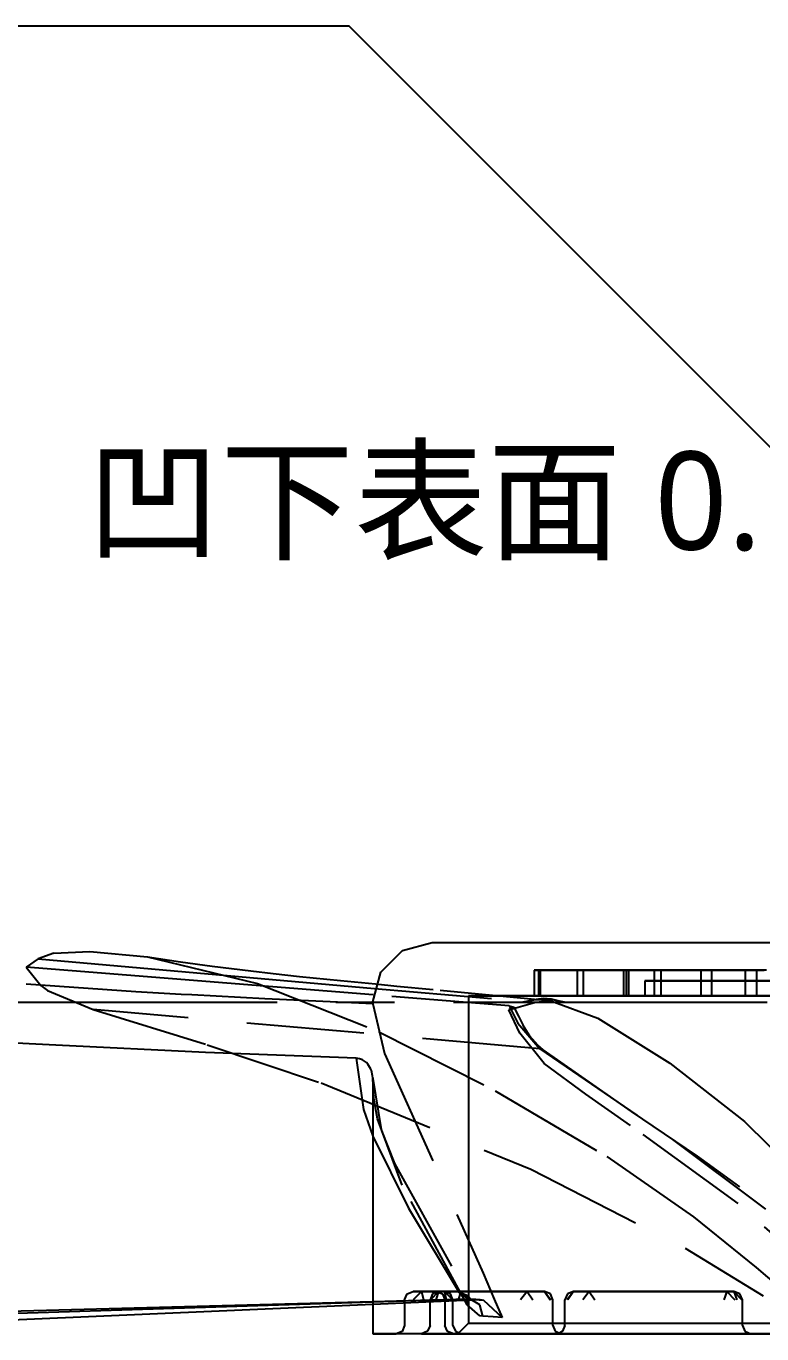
# Model space of a CAD drawing. Header units: metres. Extents: x -6 to 410, y 10 to 287.
# Drawn here: x 115.1 to 133.87, y 110 to 143.35 of the extents above; entities that cross this region are included whole.
import ezdxf

# ---------------------------------------------------------------- set-up
doc = ezdxf.new("R2010")
doc.units = ezdxf.units.M
doc.linetypes.add('CENTER2', pattern=[12.5, 8, -1.5, 1.5, -1.5])
doc.linetypes.add('DASHED', pattern=[4.5, 3, -1.5])
for name, color, linetype in [('DIM', 2, 'Continuous'), ('HIDDEN', 9, 'DASHED'), ('VISIBLE', 3, 'Continuous')]:
    doc.layers.add(name, color=color, linetype=linetype)
doc.styles.add('CHINESE', font='msjh.ttc')

msp = doc.modelspace()

# ---------------------------------------------------------------- linework, layer by layer
at = {"layer": 'CENTER2', "color": 3, "linetype": 'CENTER2'}
msp.add_line((113.501, 118.459), (182.965, 118.459), dxfattribs=at)
at = {"layer": 'DIM', "color": 2}
for p, q in [((123.341, 143.35), (103.341, 143.35)), ((147.159, 119.532), (123.341, 143.35))]:
    msp.add_line(p, q, dxfattribs=at)
at = {"layer": 'HIDDEN'}
for p, q in [((125.459, 119.977), (125.531, 119.977)), ((125.531, 119.977), (125.745, 119.977)), ((125.745, 119.977), (126.098, 119.977)), ((126.098, 119.977), (126.587, 119.977)), ((126.587, 119.977), (127.205, 119.977)), ((127.205, 119.977), (127.943, 119.977)), ((127.943, 119.977), (128.794, 119.977)), ((128.794, 119.977), (129.746, 119.977)), ((129.746, 119.977), (130.788, 119.977)), ((130.788, 119.977), (131.905, 119.977)), ((131.905, 119.977), (133.085, 119.977)), ((133.085, 119.977), (134.312, 119.977)), ((118.196, 119.618), (121.002, 118.934)), ((128.063, 119.272), (128.062, 119.272)), ((128.064, 119.272), (128.063, 119.272)), ((128.067, 119.272), (128.064, 119.272)), ((128.071, 119.272), (128.067, 119.272)), ((128.076, 119.272), (128.071, 119.272)), ((128.082, 119.272), (128.076, 119.272)), ((128.089, 119.272), (128.082, 119.272)), ((128.097, 119.272), (128.089, 119.272)), ((128.106, 119.272), (128.097, 119.272)), ((128.116, 119.272), (128.106, 119.272)), ((128.128, 119.272), (128.116, 119.272)), ((128.14, 119.272), (128.128, 119.272)), ((128.154, 119.272), (128.14, 119.272)), ((128.169, 119.272), (128.154, 119.272)), ((128.225, 118.621), (128.225, 119.272)), ((128.225, 119.272), (130.468, 119.272)), ((128.265, 119.272), (128.225, 119.272)), ((128.309, 119.272), (128.265, 119.272)), ((128.357, 119.272), (128.309, 119.272)), ((128.409, 119.272), (128.357, 119.272)), ((128.466, 119.272), (128.409, 119.272)), ((128.527, 119.272), (128.466, 119.272)), ((128.592, 119.272), (128.527, 119.272)), ((128.661, 119.272), (128.592, 119.272)), ((128.734, 119.272), (128.661, 119.272)), ((128.811, 119.272), (128.734, 119.272)), ((128.892, 119.272), (128.811, 119.272)), ((128.977, 119.272), (128.892, 119.272)), ((129.066, 119.272), (128.977, 119.272)), ((129.159, 119.272), (129.066, 119.272)), ((129.159, 119.272), (129.159, 118.621)), ((131.131, 119.272), (129.159, 119.272)), ((129.321, 118.621), (129.321, 119.272)), ((129.321, 119.272), (131.294, 119.272)), ((129.483, 119.272), (129.321, 119.272)), ((129.654, 119.272), (129.483, 119.272)), ((129.834, 119.272), (129.654, 119.272)), ((130.022, 119.272), (129.834, 119.272)), ((130.218, 119.272), (130.022, 119.272)), ((130.423, 119.272), (130.218, 119.272)), ((130.412, 119.272), (130.339, 119.272)), ((130.339, 119.272), (130.34, 119.272)), ((130.34, 119.272), (130.341, 119.272)), ((130.341, 119.272), (130.343, 119.272)), ((130.343, 119.272), (130.345, 119.272)), ((130.345, 119.272), (130.349, 119.272)), ((130.349, 119.272), (130.353, 119.272)), ((130.353, 119.272), (130.358, 119.272)), ((130.358, 119.272), (130.363, 119.272)), ((130.363, 119.272), (130.369, 119.272)), ((130.369, 119.272), (130.376, 119.272)), ((130.376, 119.272), (130.384, 119.272)), ((130.384, 119.272), (130.393, 119.272)), ((130.393, 119.272), (130.402, 119.272)), ((130.402, 119.272), (130.412, 119.272)), ((130.412, 118.621), (130.412, 119.272)), ((130.635, 119.272), (130.423, 119.272)), ((130.468, 119.272), (130.468, 118.621)), ((130.468, 119.272), (130.497, 119.272)), ((130.497, 119.272), (130.529, 119.272)), ((130.529, 119.272), (130.564, 119.272)), ((130.564, 119.272), (130.602, 119.272)), ((130.602, 119.272), (130.642, 119.272)), ((130.854, 119.272), (130.635, 119.272)), ((130.642, 119.272), (130.686, 119.272)), ((130.686, 119.272), (130.732, 119.272)), ((130.732, 119.272), (130.781, 119.272)), ((130.781, 119.272), (130.832, 119.272)), ((130.832, 119.272), (130.887, 119.272)), ((131.081, 119.272), (130.854, 119.272)), ((130.887, 119.272), (130.944, 119.272)), ((130.944, 119.272), (131.004, 119.272)), ((131.004, 119.272), (131.066, 119.272)), ((131.066, 119.272), (131.131, 119.272)), ((131.315, 119.272), (131.081, 119.272)), ((131.131, 118.621), (131.131, 119.272)), ((131.294, 119.272), (131.294, 118.621)), ((131.294, 119.272), (131.412, 119.272)), ((131.555, 119.272), (131.315, 119.272)), ((131.412, 119.272), (131.536, 119.272)), ((131.536, 119.272), (131.666, 119.272)), ((131.802, 119.272), (131.555, 119.272)), ((131.666, 119.272), (131.803, 119.272)), ((132.055, 119.272), (131.802, 119.272)), ((131.803, 119.272), (131.945, 119.272)), ((131.945, 119.272), (132.092, 119.272)), ((132.314, 119.272), (132.055, 119.272)), ((132.092, 119.272), (132.245, 119.272)), ((132.245, 119.272), (132.403, 119.272)), ((132.314, 119.272), (132.314, 118.621)), ((133.453, 119.272), (132.314, 119.272)), ((132.403, 119.272), (132.567, 119.272)), ((132.567, 119.272), (132.735, 119.272)), ((132.596, 118.621), (132.596, 119.272)), ((132.865, 119.272), (132.596, 119.272)), ((132.596, 119.272), (133.735, 119.272)), ((132.735, 119.272), (132.908, 119.272)), ((133.14, 119.272), (132.865, 119.272)), ((132.908, 119.272), (133.085, 119.272)), ((133.085, 119.272), (133.267, 119.272)), ((133.419, 119.272), (133.14, 119.272)), ((133.267, 119.272), (133.453, 119.272)), ((133.702, 119.272), (133.419, 119.272)), ((133.453, 118.621), (133.453, 119.272)), ((133.989, 119.272), (133.702, 119.272)), ((133.735, 119.272), (133.735, 118.621)), ((133.735, 119.272), (133.93, 119.272)), ((115.477, 118.887), (115.645, 118.753)), ((115.645, 118.753), (116.808, 118.269)), ((121.002, 118.934), (124.102, 117.703)), ((123.983, 118.811), (128.07, 118.453)), ((124.014, 118.923), (124.56, 118.87)), ((124.56, 118.87), (125.481, 118.781)), ((125.665, 118.763), (128.428, 118.501)), ((123.941, 118.467), (123.941, 118.459)), ((123.941, 118.459), (123.941, 118.465)), ((123.941, 118.42), (124.245, 117.147)), ((127.419, 118.367), (123.952, 118.644)), ((126.447, 118.621), (126.381, 118.621)), ((126.643, 118.621), (126.447, 118.621)), ((126.968, 118.621), (126.643, 118.621)), ((127.417, 118.621), (126.968, 118.621)), ((127.413, 118.261), (128.07, 118.453)), ((127.985, 118.621), (127.417, 118.621)), ((127.768, 118.459), (128.042, 118.525)), ((128.044, 118.509), (127.768, 118.459)), ((128.664, 118.621), (127.985, 118.621)), ((128.042, 118.525), (128.302, 118.561)), ((128.042, 118.525), (128.044, 118.509)), ((128.486, 118.523), (128.044, 118.509)), ((128.07, 118.453), (128.428, 118.501)), ((130.468, 118.621), (128.225, 118.621)), ((128.225, 118.621), (128.265, 118.621)), ((128.265, 118.621), (128.309, 118.621)), ((128.302, 118.561), (128.49, 118.542)), ((128.309, 118.621), (128.357, 118.621)), ((128.357, 118.621), (128.409, 118.621)), ((128.409, 118.621), (128.466, 118.621)), ((128.428, 118.501), (128.489, 118.493)), ((128.466, 118.621), (128.527, 118.621)), ((128.831, 118.459), (128.486, 118.523)), ((128.489, 118.493), (129.682, 118.049)), ((128.49, 118.542), (128.831, 118.459)), ((128.527, 118.621), (128.592, 118.621)), ((128.592, 118.621), (128.661, 118.621)), ((128.661, 118.621), (128.734, 118.621)), ((129.446, 118.621), (128.664, 118.621)), ((128.734, 118.621), (128.811, 118.621)), ((128.811, 118.621), (128.892, 118.621)), ((128.892, 118.621), (128.977, 118.621)), ((128.977, 118.621), (129.066, 118.621)), ((129.066, 118.621), (129.159, 118.621)), ((129.159, 118.621), (131.131, 118.621)), ((131.294, 118.621), (129.321, 118.621)), ((129.321, 118.621), (129.483, 118.621)), ((130.321, 118.621), (129.446, 118.621)), ((129.483, 118.621), (129.654, 118.621)), ((129.654, 118.621), (129.834, 118.621)), ((129.834, 118.621), (130.022, 118.621)), ((130.022, 118.621), (130.218, 118.621)), ((130.218, 118.621), (130.423, 118.621)), ((131.278, 118.621), (130.321, 118.621)), ((130.339, 118.621), (130.412, 118.621)), ((130.34, 118.621), (130.339, 118.621)), ((130.341, 118.621), (130.34, 118.621)), ((130.343, 118.621), (130.341, 118.621)), ((130.345, 118.621), (130.343, 118.621)), ((130.349, 118.621), (130.345, 118.621)), ((130.353, 118.621), (130.349, 118.621)), ((130.358, 118.621), (130.353, 118.621)), ((130.363, 118.621), (130.358, 118.621)), ((130.369, 118.621), (130.363, 118.621)), ((130.376, 118.621), (130.369, 118.621)), ((130.384, 118.621), (130.376, 118.621)), ((130.393, 118.621), (130.384, 118.621)), ((130.402, 118.621), (130.393, 118.621)), ((130.412, 118.621), (130.402, 118.621)), ((130.423, 118.621), (130.635, 118.621)), ((130.497, 118.621), (130.468, 118.621)), ((130.529, 118.621), (130.497, 118.621)), ((130.564, 118.621), (130.529, 118.621)), ((130.602, 118.621), (130.564, 118.621)), ((130.642, 118.621), (130.602, 118.621)), ((130.635, 118.621), (130.854, 118.621)), ((130.686, 118.621), (130.642, 118.621)), ((130.732, 118.621), (130.686, 118.621)), ((130.781, 118.621), (130.732, 118.621)), ((130.832, 118.621), (130.781, 118.621)), ((130.887, 118.621), (130.832, 118.621)), ((130.854, 118.621), (131.081, 118.621)), ((130.944, 118.621), (130.887, 118.621)), ((131.004, 118.621), (130.944, 118.621)), ((131.066, 118.621), (131.004, 118.621)), ((131.131, 118.621), (131.066, 118.621)), ((131.081, 118.621), (131.315, 118.621)), ((132.305, 118.621), (131.278, 118.621)), ((131.412, 118.621), (131.294, 118.621)), ((131.315, 118.621), (131.555, 118.621)), ((131.536, 118.621), (131.412, 118.621)), ((131.666, 118.621), (131.536, 118.621)), ((131.555, 118.621), (131.802, 118.621)), ((131.803, 118.621), (131.666, 118.621)), ((131.802, 118.621), (132.055, 118.621)), ((131.945, 118.621), (131.803, 118.621)), ((132.092, 118.621), (131.945, 118.621)), ((132.055, 118.621), (132.314, 118.621)), ((132.245, 118.621), (132.092, 118.621)), ((132.403, 118.621), (132.245, 118.621)), ((133.39, 118.621), (132.305, 118.621)), ((132.314, 118.621), (133.453, 118.621)), ((132.567, 118.621), (132.403, 118.621)), ((132.735, 118.621), (132.567, 118.621)), ((132.596, 118.621), (132.865, 118.621)), ((133.735, 118.621), (132.596, 118.621)), ((132.908, 118.621), (132.735, 118.621)), ((132.865, 118.621), (133.14, 118.621)), ((133.085, 118.621), (132.908, 118.621)), ((133.267, 118.621), (133.085, 118.621)), ((133.14, 118.621), (133.419, 118.621)), ((133.453, 118.621), (133.267, 118.621)), ((134.517, 118.621), (133.39, 118.621)), ((133.419, 118.621), (133.702, 118.621)), ((133.702, 118.621), (133.989, 118.621)), ((133.93, 118.621), (133.735, 118.621)), ((116.808, 118.269), (119.717, 117.372)), ((128.201, 117.272), (116.808, 118.269)), ((127.544, 118.332), (127.413, 118.261)), ((127.697, 117.671), (127.413, 118.261)), ((127.419, 118.367), (127.544, 118.332)), ((127.419, 118.367), (127.646, 117.925)), ((127.544, 118.332), (127.658, 118.102)), ((127.658, 118.102), (127.776, 117.868)), ((127.646, 117.925), (128.201, 117.272)), ((127.948, 117.589), (127.776, 117.868)), ((129.682, 118.049), (131.524, 116.905)), ((124.102, 117.703), (127.066, 116.201)), ((128.318, 116.893), (127.697, 117.671)), ((128.15, 117.359), (127.948, 117.589)), ((119.717, 117.372), (122.625, 116.401)), ((124.245, 117.147), (126.757, 111.546)), ((128.289, 117.242), (128.15, 117.359)), ((128.201, 117.272), (131.558, 114.978)), ((130.546, 115.673), (128.289, 117.242)), ((129.38, 116.11), (128.318, 116.893)), ((131.524, 116.905), (133.427, 115.414)), ((122.625, 116.401), (127.978, 114.196)), ((123.941, 116.511), (124.146, 115.262)), ((123.973, 116.001), (123.941, 116.509)), ((127.066, 116.201), (129.91, 114.523)), ((130.517, 115.313), (129.38, 116.11)), ((124.064, 115.486), (123.973, 116.001)), ((124.69, 113.796), (124.064, 115.486)), ((132.224, 114.535), (130.546, 115.673)), ((133.427, 115.414), (134.929, 113.93)), ((124.146, 115.262), (124.178, 115.161)), ((124.178, 115.161), (124.5, 114.348)), ((133.267, 113.323), (130.517, 115.313)), ((123.941, 115.04), (124.855, 113.202)), ((131.558, 114.978), (134.696, 112.625)), ((129.91, 114.523), (132.123, 112.983)), ((133.307, 113.747), (132.224, 114.535)), ((124.5, 114.348), (126.372, 110.966)), ((127.978, 114.196), (131.915, 112.181)), ((126.355, 110.739), (124.69, 113.796)), ((136.457, 111.053), (133.307, 113.747)), ((124.855, 113.202), (126.151, 111.053)), ((136.181, 110.739), (133.267, 113.323)), ((132.123, 112.983), (133.72, 111.696)), ((131.915, 112.181), (133.903, 110.973)), ((126.757, 111.546), (127.044, 110.884)), ((133.72, 111.696), (134.298, 111.195)), ((124.972, 111.084), (124.971, 111.084)), ((124.976, 111.084), (124.972, 111.084)), ((124.981, 111.084), (124.976, 111.084)), ((124.989, 111.084), (124.981, 111.084)), ((124.999, 111.084), (124.989, 111.084)), ((125.011, 111.084), (124.999, 111.084)), ((125.026, 111.084), (125.011, 111.084)), ((125.042, 111.084), (125.026, 111.084)), ((125.061, 111.084), (125.042, 111.084)), ((125.082, 111.084), (125.061, 111.084)), ((125.105, 111.084), (125.082, 111.084)), ((125.13, 111.084), (125.105, 111.084)), ((125.158, 111.084), (125.13, 111.084)), ((125.188, 111.084), (125.158, 111.084)), ((125.771, 111.084), (125.188, 111.084)), ((125.621, 111.084), (125.416, 110.868)), ((125.621, 111.084), (125.468, 111.021)), ((125.621, 111.084), (125.554, 110.868)), ((125.568, 111.084), (125.569, 111.084)), ((125.569, 111.084), (125.572, 111.084)), ((125.572, 111.084), (125.577, 111.084)), ((125.577, 111.084), (125.584, 111.084)), ((125.584, 111.084), (125.594, 111.084)), ((125.594, 111.084), (125.605, 111.084)), ((125.605, 111.084), (125.619, 111.084)), ((125.619, 111.084), (125.634, 111.084)), ((125.621, 111.084), (126.189, 111.084)), ((125.731, 111.084), (125.621, 111.084)), ((125.634, 111.084), (125.652, 111.084)), ((125.652, 111.084), (125.672, 111.084)), ((125.672, 111.084), (125.693, 111.084)), ((125.693, 111.084), (125.717, 111.084)), ((125.717, 111.084), (125.743, 111.084)), ((125.85, 111.084), (125.731, 111.084)), ((125.743, 111.084), (125.771, 111.084)), ((125.771, 111.084), (125.984, 110.868)), ((125.771, 111.084), (125.816, 110.868)), ((125.925, 111.021), (125.771, 111.084)), ((125.976, 111.084), (125.85, 111.084)), ((126.111, 111.084), (125.976, 111.084)), ((126.253, 111.084), (126.111, 111.084)), ((126.189, 111.084), (126.122, 110.868)), ((126.189, 111.084), (126.293, 111.084)), ((126.189, 111.084), (126.394, 110.868)), ((126.404, 111.084), (126.253, 111.084)), ((126.293, 111.084), (126.405, 111.084)), ((126.562, 111.084), (126.404, 111.084)), ((126.405, 111.084), (126.525, 111.084)), ((126.525, 111.084), (126.652, 111.084)), ((126.728, 111.084), (126.562, 111.084)), ((126.652, 111.084), (126.787, 111.084)), ((126.902, 111.084), (126.728, 111.084)), ((126.787, 111.084), (126.929, 111.084)), ((127.083, 111.084), (126.902, 111.084)), ((126.929, 111.084), (127.079, 111.084)), ((127.079, 111.084), (127.236, 111.084)), ((127.271, 111.084), (127.083, 111.084)), ((127.236, 111.084), (127.399, 111.084)), ((127.466, 111.084), (127.271, 111.084)), ((127.399, 111.084), (127.57, 111.084)), ((127.669, 111.084), (127.466, 111.084)), ((127.57, 111.084), (127.748, 111.084)), ((127.878, 111.084), (127.669, 111.084)), ((127.878, 111.084), (127.714, 110.868)), ((127.748, 111.084), (127.933, 111.084)), ((128.321, 111.084), (127.878, 111.084)), ((127.878, 111.084), (128.023, 110.868)), ((127.933, 111.084), (128.124, 111.084)), ((128.124, 111.084), (128.321, 111.084)), ((128.321, 111.084), (128.466, 110.868)), ((128.321, 111.084), (128.485, 110.868)), ((128.474, 111.021), (128.321, 111.084)), ((129.063, 111.084), (128.902, 110.868)), ((129.063, 111.084), (128.909, 111.021)), ((129.063, 111.084), (128.921, 110.868)), ((129.063, 111.084), (129.462, 111.084)), ((129.311, 111.084), (129.063, 111.084)), ((129.462, 111.084), (129.301, 110.868)), ((129.564, 111.084), (129.311, 111.084)), ((129.462, 111.084), (129.696, 111.084)), ((129.462, 111.084), (129.604, 110.868)), ((129.823, 111.084), (129.564, 111.084)), ((129.696, 111.084), (129.936, 111.084)), ((130.087, 111.084), (129.823, 111.084)), ((129.936, 111.084), (130.181, 111.084)), ((130.356, 111.084), (130.087, 111.084)), ((130.181, 111.084), (130.43, 111.084)), ((130.63, 111.084), (130.356, 111.084)), ((130.43, 111.084), (130.685, 111.084)), ((130.909, 111.084), (130.63, 111.084)), ((130.685, 111.084), (130.944, 111.084)), ((131.192, 111.084), (130.909, 111.084)), ((130.944, 111.084), (131.207, 111.084)), ((131.479, 111.084), (131.192, 111.084)), ((131.207, 111.084), (131.474, 111.084)), ((131.474, 111.084), (131.746, 111.084)), ((131.77, 111.084), (131.479, 111.084)), ((131.746, 111.084), (132.021, 111.084)), ((132.065, 111.084), (131.77, 111.084)), ((132.021, 111.084), (132.3, 111.084)), ((132.364, 111.084), (132.065, 111.084)), ((132.3, 111.084), (132.582, 111.084)), ((132.666, 111.084), (132.364, 111.084)), ((132.582, 111.084), (132.867, 111.084)), ((132.971, 111.084), (132.666, 111.084)), ((132.867, 111.084), (133.155, 111.084)), ((132.971, 111.084), (132.9, 110.868)), ((133.155, 111.084), (132.971, 111.084)), ((132.971, 111.084), (133.177, 110.868)), ((133.155, 111.084), (133.361, 110.868)), ((133.155, 111.084), (133.226, 110.868)), ((133.309, 111.021), (133.155, 111.084)), ((123.941, 110.825), (126.366, 110.889)), ((126.416, 110.881), (123.941, 110.804)), ((126.658, 110.868), (123.941, 110.749)), ((125.468, 111.021), (125.405, 110.868)), ((125.405, 110.217), (125.405, 110.868)), ((125.988, 110.868), (125.925, 111.021)), ((125.988, 110.217), (125.988, 110.868)), ((126.151, 111.053), (126.366, 110.889)), ((126.372, 110.966), (126.151, 111.053)), ((126.355, 110.739), (126.372, 110.966)), ((126.678, 110.462), (126.355, 110.739)), ((126.366, 110.889), (126.416, 110.881)), ((126.372, 110.966), (126.372, 110.966)), ((126.431, 110.894), (126.372, 110.966)), ((126.416, 110.881), (126.658, 110.868)), ((126.447, 110.88), (126.416, 110.881)), ((126.453, 110.879), (126.431, 110.894)), ((126.671, 110.743), (126.447, 110.88)), ((126.516, 110.875), (126.447, 110.88)), ((126.447, 110.88), (126.45, 110.88)), ((126.45, 110.88), (126.452, 110.88)), ((126.452, 110.88), (126.453, 110.879)), ((126.539, 110.874), (126.516, 110.875)), ((126.56, 110.873), (126.539, 110.874)), ((126.59, 110.871), (126.56, 110.873)), ((126.619, 110.87), (126.59, 110.871)), ((126.646, 110.869), (126.619, 110.87)), ((126.685, 110.868), (126.646, 110.869)), ((126.658, 110.868), (126.685, 110.868)), ((126.753, 110.448), (126.671, 110.743)), ((126.685, 110.868), (126.726, 110.864)), ((126.726, 110.864), (126.769, 110.855)), ((126.769, 110.855), (127.246, 110.421)), ((127.044, 110.884), (127.246, 110.421)), ((128.538, 110.868), (128.474, 111.021)), ((128.538, 110.217), (128.538, 110.868)), ((128.909, 111.021), (128.846, 110.868)), ((128.846, 110.217), (128.846, 110.868)), ((133.372, 110.868), (133.309, 111.021)), ((133.372, 110.217), (133.372, 110.868)), ((126.753, 110.448), (126.678, 110.462)), ((127.014, 110.433), (126.753, 110.448)), ((127.246, 110.421), (127.014, 110.433)), ((125.342, 110.065), (125.188, 110)), ((125.405, 110.217), (125.342, 110.065)), ((125.988, 110.217), (126.05, 110.065)), ((126.05, 110.065), (126.205, 110)), ((123.945, 110), (123.941, 110)), ((123.958, 110), (123.945, 110)), ((123.979, 110), (123.958, 110)), ((124.009, 110), (123.979, 110)), ((124.047, 110), (124.009, 110)), ((124.093, 110), (124.047, 110)), ((124.148, 110), (124.093, 110)), ((124.211, 110), (124.148, 110)), ((124.282, 110), (124.211, 110)), ((124.362, 110), (124.282, 110)), ((124.45, 110), (124.362, 110)), ((124.546, 110), (124.45, 110)), ((124.65, 110), (124.546, 110)), ((124.762, 110), (124.65, 110)), ((125.189, 110), (125.188, 110)), ((125.188, 110), (125.188, 110)), ((125.188, 110), (125.188, 110)), ((125.188, 110), (125.189, 110)), ((125.19, 110), (125.189, 110)), ((125.189, 110), (125.195, 110)), ((125.191, 110), (125.19, 110)), ((125.192, 110), (125.191, 110)), ((125.194, 110), (125.192, 110)), ((125.195, 110), (125.194, 110)), ((125.197, 110), (125.195, 110)), ((125.195, 110), (125.203, 110)), ((125.2, 110), (125.197, 110)), ((125.202, 110), (125.2, 110)), ((125.205, 110), (125.202, 110)), ((125.203, 110), (125.215, 110)), ((125.208, 110), (125.205, 110)), ((125.211, 110), (125.208, 110)), ((125.325, 110), (125.211, 110)), ((125.215, 110), (125.231, 110)), ((125.231, 110), (125.249, 110)), ((125.249, 110), (125.27, 110)), ((125.27, 110), (125.295, 110)), ((125.295, 110), (125.322, 110)), ((125.322, 110), (125.351, 110)), ((125.448, 110), (125.325, 110)), ((125.351, 110), (125.382, 110)), ((125.382, 110), (125.416, 110)), ((125.416, 110), (125.451, 110)), ((125.579, 110), (125.448, 110)), ((125.451, 110), (125.487, 110)), ((125.719, 110), (125.579, 110)), ((125.866, 110), (125.719, 110)), ((126.022, 110), (125.866, 110)), ((126.527, 110), (126.002, 110)), ((126.027, 110), (126.002, 110)), ((126.002, 110), (126.003, 110)), ((126.003, 110), (126.006, 110)), ((126.006, 110), (126.011, 110)), ((126.011, 110), (126.018, 110)), ((126.018, 110), (126.027, 110)), ((126.187, 110), (126.022, 110)), ((126.052, 110), (126.027, 110)), ((126.027, 110), (126.038, 110)), ((126.038, 110), (126.051, 110)), ((126.051, 110), (126.066, 110)), ((126.075, 110), (126.052, 110)), ((126.055, 110), (126.101, 110)), ((126.066, 110), (126.083, 110)), ((126.097, 110), (126.075, 110)), ((126.083, 110), (126.101, 110)), ((126.117, 110), (126.097, 110)), ((126.101, 110), (126.122, 110)), ((126.101, 110), (126.149, 110)), ((126.135, 110), (126.117, 110)), ((126.122, 110), (126.145, 110)), ((126.151, 110), (126.135, 110)), ((126.145, 110), (126.17, 110)), ((126.149, 110), (126.197, 110)), ((126.165, 110), (126.151, 110)), ((126.177, 110), (126.165, 110)), ((126.17, 110), (126.197, 110)), ((126.187, 110), (126.177, 110)), ((126.195, 110), (126.187, 110)), ((126.359, 110), (126.187, 110)), ((126.2, 110), (126.195, 110)), ((126.197, 110), (126.198, 110)), ((126.197, 110), (126.245, 110)), ((126.198, 110), (126.199, 110)), ((126.199, 110), (126.2, 110)), ((126.2, 110), (126.201, 110)), ((126.204, 110), (126.2, 110)), ((126.201, 110), (126.202, 110)), ((126.202, 110), (126.202, 110)), ((126.202, 110), (126.203, 110)), ((126.203, 110), (126.203, 110)), ((126.203, 110), (126.204, 110)), ((126.204, 110), (126.204, 110)), ((126.204, 110), (126.205, 110)), ((126.205, 110), (126.204, 110)), ((126.205, 110), (126.205, 110)), ((126.205, 110), (126.205, 110)), ((126.245, 110), (126.292, 110)), ((126.292, 110), (126.338, 110)), ((126.338, 110), (126.382, 110)), ((126.538, 110), (126.359, 110)), ((126.382, 110), (126.424, 110)), ((126.424, 110), (126.463, 110)), ((126.463, 110), (126.498, 110)), ((126.498, 110), (126.53, 110)), ((127.105, 110), (126.527, 110)), ((126.53, 110), (126.557, 110)), ((126.726, 110), (126.538, 110)), ((126.557, 110), (126.58, 110)), ((126.58, 110), (126.599, 110)), ((126.599, 110), (126.699, 110)), ((126.699, 110), (126.807, 110)), ((126.921, 110), (126.726, 110)), ((126.807, 110), (126.922, 110)), ((127.124, 110), (126.921, 110)), ((126.922, 110), (127.044, 110)), ((127.044, 110), (127.174, 110)), ((127.733, 110), (127.105, 110)), ((127.333, 110), (127.124, 110)), ((127.174, 110), (127.311, 110)), ((127.311, 110), (127.454, 110)), ((127.55, 110), (127.333, 110)), ((127.454, 110), (127.605, 110)), ((127.584, 110), (127.55, 110)), ((127.623, 110), (127.584, 110)), ((127.605, 110), (127.763, 110)), ((127.664, 110), (127.623, 110)), ((127.708, 110), (127.664, 110)), ((127.754, 110), (127.708, 110)), ((128.407, 110), (127.733, 110)), ((127.802, 110), (127.754, 110)), ((127.763, 110), (127.927, 110)), ((127.851, 110), (127.802, 110)), ((127.9, 110), (127.851, 110)), ((127.949, 110), (127.9, 110)), ((127.927, 110), (128.098, 110)), ((127.997, 110), (127.949, 110)), ((128.044, 110), (127.997, 110)), ((128.088, 110), (128.044, 110)), ((128.13, 110), (128.088, 110)), ((128.098, 110), (128.275, 110)), ((128.168, 110), (128.13, 110)), ((128.611, 110), (128.168, 110)), ((128.275, 110), (128.459, 110)), ((129.124, 110), (128.407, 110)), ((128.459, 110), (128.649, 110)), ((128.63, 110), (128.611, 110)), ((128.692, 110.009), (128.629, 110)), ((128.63, 110), (128.629, 110)), ((128.629, 110), (128.63, 110)), ((128.648, 110), (128.63, 110)), ((128.632, 110), (128.63, 110)), ((128.63, 110), (128.631, 110)), ((128.631, 110), (128.634, 110)), ((128.636, 110), (128.632, 110)), ((128.634, 110), (128.638, 110)), ((128.642, 110), (128.636, 110)), ((128.638, 110), (128.644, 110)), ((128.649, 110), (128.642, 110)), ((128.644, 110), (128.65, 110)), ((128.664, 110), (128.648, 110)), ((128.649, 110), (128.663, 110)), ((128.658, 110), (128.649, 110)), ((128.65, 110), (128.658, 110)), ((128.668, 110), (128.658, 110)), ((128.658, 110), (128.667, 110)), ((128.663, 110), (128.676, 110)), ((128.679, 110), (128.664, 110)), ((128.667, 110), (128.676, 110)), ((128.68, 110), (128.668, 110)), ((128.676, 110), (128.688, 110)), ((128.676, 110), (128.687, 110)), ((128.693, 110), (128.679, 110)), ((128.693, 110), (128.68, 110)), ((128.687, 110), (128.699, 110)), ((128.688, 110), (128.7, 110)), ((128.706, 110), (128.693, 110)), ((128.708, 110), (128.693, 110)), ((128.699, 110), (128.712, 110)), ((128.7, 110), (128.71, 110)), ((128.717, 110), (128.706, 110)), ((128.723, 110), (128.708, 110)), ((128.71, 110), (128.719, 110)), ((128.712, 110), (128.726, 110)), ((128.727, 110), (128.717, 110)), ((128.719, 110), (128.727, 110)), ((128.741, 110), (128.723, 110)), ((128.726, 110), (128.74, 110)), ((128.727, 110), (128.735, 110)), ((128.736, 110), (128.727, 110)), ((128.735, 110), (128.741, 110)), ((128.742, 110), (128.736, 110)), ((128.74, 110), (129.14, 110)), ((128.741, 110), (128.746, 110)), ((128.759, 110), (128.741, 110)), ((128.748, 110), (128.742, 110)), ((128.746, 110), (128.75, 110)), ((128.752, 110), (128.748, 110)), ((128.75, 110), (128.753, 110)), ((128.754, 110), (128.752, 110)), ((128.753, 110), (128.754, 110)), ((128.754, 110), (128.755, 110)), ((128.755, 110), (128.754, 110)), ((128.778, 110), (128.759, 110)), ((129.035, 110), (128.778, 110)), ((129.298, 110), (129.035, 110)), ((129.88, 110), (129.124, 110)), ((129.14, 110), (129.174, 110)), ((129.174, 110), (129.211, 110)), ((129.211, 110), (129.252, 110)), ((129.252, 110), (129.295, 110)), ((129.295, 110), (129.341, 110)), ((129.566, 110), (129.298, 110)), ((129.341, 110), (129.387, 110)), ((129.387, 110), (129.435, 110)), ((129.435, 110), (129.483, 110)), ((129.483, 110), (129.531, 110)), ((129.531, 110), (129.578, 110)), ((129.84, 110), (129.566, 110)), ((129.578, 110), (129.623, 110)), ((129.623, 110), (129.667, 110)), ((129.667, 110), (129.708, 110)), ((129.708, 110), (129.746, 110)), ((129.746, 110), (129.971, 110)), ((130.119, 110), (129.84, 110)), ((130.671, 110), (129.88, 110)), ((129.971, 110), (130.202, 110)), ((130.403, 110), (130.119, 110)), ((130.202, 110), (130.437, 110)), ((130.692, 110), (130.403, 110)), ((130.437, 110), (130.677, 110)), ((131.494, 110), (130.671, 110)), ((130.677, 110), (130.922, 110)), ((130.985, 110), (130.692, 110)), ((130.922, 110), (131.171, 110)), ((131.283, 110), (130.985, 110)), ((131.171, 110), (131.424, 110)), ((131.585, 110), (131.283, 110)), ((131.424, 110), (131.681, 110)), ((132.344, 110), (131.494, 110)), ((131.891, 110), (131.585, 110)), ((131.681, 110), (131.942, 110)), ((132.2, 110), (131.891, 110)), ((131.942, 110), (132.207, 110)), ((132.513, 110), (132.2, 110)), ((132.207, 110), (132.475, 110)), ((133.216, 110), (132.344, 110)), ((132.475, 110), (132.746, 110)), ((132.829, 110), (132.513, 110)), ((132.746, 110), (133.02, 110)), ((132.877, 110), (132.829, 110)), ((132.925, 110), (132.877, 110)), ((132.974, 110), (132.925, 110)), ((133.023, 110), (132.974, 110)), ((133.02, 110), (133.297, 110)), ((133.072, 110), (133.023, 110)), ((133.119, 110), (133.072, 110)), ((133.164, 110), (133.119, 110)), ((133.207, 110), (133.164, 110)), ((133.247, 110), (133.207, 110)), ((134.107, 110), (133.216, 110)), ((133.283, 110), (133.247, 110)), ((133.315, 110), (133.283, 110)), ((133.297, 110), (133.333, 110)), ((133.343, 110), (133.315, 110)), ((133.333, 110), (133.367, 110)), ((133.366, 110), (133.343, 110)), ((133.383, 110), (133.366, 110)), ((133.367, 110), (133.4, 110)), ((133.568, 110), (133.383, 110)), ((133.4, 110), (133.43, 110)), ((133.43, 110), (133.459, 110)), ((133.459, 110), (133.485, 110)), ((133.485, 110), (133.509, 110)), ((133.509, 110), (133.529, 110)), ((133.529, 110), (133.547, 110)), ((133.547, 110), (133.562, 110)), ((133.562, 110), (133.574, 110)), ((133.571, 110), (133.568, 110)), ((133.573, 110), (133.571, 110)), ((133.576, 110), (133.573, 110)), ((133.574, 110), (133.582, 110)), ((133.578, 110), (133.576, 110)), ((133.58, 110), (133.578, 110)), ((133.582, 110), (133.58, 110)), ((133.582, 110), (133.587, 110)), ((133.584, 110), (133.582, 110)), ((133.585, 110), (133.584, 110)), ((133.586, 110), (133.585, 110)), ((133.587, 110), (133.586, 110)), ((133.587, 110), (133.589, 110)), ((133.588, 110), (133.587, 110)), ((133.589, 110), (133.588, 110)), ((133.589, 110), (133.589, 110)), ((133.589, 110), (133.589, 110))]:
    msp.add_line(p, q, dxfattribs=at)
at = {"layer": 'VISIBLE'}
for p, q in [((115.805, 119.706), (116.726, 119.751)), ((116.726, 119.751), (118.196, 119.618)), ((124.147, 119.223), (124.703, 119.775)), ((124.703, 119.775), (125.459, 119.977)), ((125.459, 119.977), (148.233, 119.977)), ((115.407, 119.564), (115.103, 119.351)), ((115.805, 119.706), (115.407, 119.564)), ((115.407, 119.564), (123.983, 118.811)), ((118.196, 119.618), (119.035, 119.491)), ((119.035, 119.491), (119.843, 119.381)), ((123.952, 118.644), (115.103, 119.351)), ((115.103, 119.351), (115.477, 118.887)), ((119.843, 119.381), (120.831, 119.256)), ((120.831, 119.256), (121.405, 119.189)), ((121.405, 119.189), (122.078, 119.117)), ((122.078, 119.117), (123.121, 119.011)), ((123.941, 118.467), (124.147, 119.223)), ((128.062, 119.272), (128.062, 118.621)), ((128.062, 119.272), (130.339, 119.272)), ((128.169, 119.272), (128.169, 118.621)), ((130.339, 119.272), (128.169, 119.272)), ((130.339, 119.272), (130.339, 118.621)), ((117.898, 118.726), (115.099, 118.915)), ((123.121, 119.011), (124.014, 118.923)), ((130.882, 119.001), (130.882, 118.621)), ((130.882, 119.001), (134.27, 119.001)), ((130.901, 119.001), (130.882, 119.001)), ((130.958, 119.001), (130.901, 119.001)), ((131.054, 119.001), (130.958, 119.001)), ((131.187, 119.001), (131.054, 119.001)), ((131.356, 119.001), (131.187, 119.001)), ((131.561, 119.001), (131.356, 119.001)), ((131.799, 119.001), (131.561, 119.001)), ((132.071, 119.001), (131.799, 119.001)), ((132.373, 119.001), (132.071, 119.001)), ((132.704, 119.001), (132.373, 119.001)), ((133.061, 119.001), (132.704, 119.001)), ((133.443, 119.001), (133.061, 119.001)), ((133.847, 119.001), (133.443, 119.001)), ((134.27, 119.001), (133.847, 119.001)), ((119.054, 118.658), (117.898, 118.726)), ((119.329, 118.642), (119.054, 118.658)), ((121.189, 118.545), (119.329, 118.642)), ((123.047, 118.459), (121.189, 118.545)), ((123.941, 118.42), (123.047, 118.459)), ((123.941, 118.465), (123.941, 118.467)), ((123.941, 118.465), (123.941, 118.42)), ((126.381, 118.621), (126.381, 110.271)), ((126.381, 118.621), (128.062, 118.621)), ((128.062, 118.621), (128.063, 118.621)), ((128.063, 118.621), (128.064, 118.621)), ((128.064, 118.621), (128.067, 118.621)), ((128.067, 118.621), (128.071, 118.621)), ((128.071, 118.621), (128.076, 118.621)), ((128.076, 118.621), (128.082, 118.621)), ((128.082, 118.621), (128.089, 118.621)), ((128.089, 118.621), (128.097, 118.621)), ((128.097, 118.621), (128.106, 118.621)), ((128.106, 118.621), (128.116, 118.621)), ((128.116, 118.621), (128.128, 118.621)), ((128.128, 118.621), (128.14, 118.621)), ((128.14, 118.621), (128.154, 118.621)), ((128.154, 118.621), (128.169, 118.621)), ((128.169, 118.621), (130.339, 118.621)), ((130.339, 118.621), (130.882, 118.621)), ((130.882, 118.621), (130.904, 118.621)), ((130.904, 118.621), (130.972, 118.621)), ((130.972, 118.621), (131.084, 118.621)), ((131.084, 118.621), (131.239, 118.621)), ((131.239, 118.621), (131.437, 118.621)), ((131.437, 118.621), (131.676, 118.621)), ((131.676, 118.621), (131.955, 118.621)), ((131.955, 118.621), (132.27, 118.621)), ((132.27, 118.621), (132.62, 118.621)), ((132.62, 118.621), (133.001, 118.621)), ((133.001, 118.621), (133.412, 118.621)), ((133.412, 118.621), (133.849, 118.621)), ((133.849, 118.621), (134.309, 118.621)), ((115.861, 117.359), (112.044, 117.562)), ((119.677, 117.179), (115.861, 117.359)), ((123.522, 117.028), (119.677, 117.179)), ((123.601, 117.017), (123.522, 117.028)), ((123.522, 117.028), (123.706, 115.721)), ((123.677, 116.989), (123.601, 117.017)), ((123.782, 116.916), (123.677, 116.989)), ((123.819, 116.878), (123.782, 116.916)), ((123.897, 116.75), (123.819, 116.878)), ((123.912, 116.712), (123.897, 116.75)), ((123.939, 116.58), (123.912, 116.712)), ((123.941, 116.531), (123.939, 116.58)), ((123.941, 116.509), (123.941, 116.531)), ((123.941, 116.531), (123.941, 116.531)), ((123.941, 116.531), (123.941, 110)), ((123.941, 116.531), (123.941, 116.511)), ((123.706, 115.721), (123.941, 115.04)), ((124.818, 111.021), (124.971, 111.084)), ((124.971, 111.084), (125.568, 111.084)), ((125.188, 111.084), (124.975, 110.868)), ((125.188, 111.084), (125.233, 110.868)), ((125.568, 111.084), (125.721, 111.021)), ((111.91, 110.507), (123.941, 110.825)), ((123.941, 110.804), (111.974, 110.43)), ((123.941, 110.749), (112.326, 110.241)), ((124.754, 110.868), (124.818, 111.021)), ((124.754, 110.868), (124.754, 110.217)), ((125.721, 111.021), (125.785, 110.868)), ((125.785, 110.868), (125.785, 110.217)), ((124.691, 110.064), (124.538, 110)), ((124.754, 110.217), (124.691, 110.064)), ((125.848, 110.064), (125.785, 110.217)), ((126.002, 110), (125.848, 110.064)), ((126.381, 110.271), (126.11, 110)), ((126.381, 110.271), (126.447, 110.271)), ((126.447, 110.271), (126.643, 110.271)), ((126.643, 110.271), (126.968, 110.271)), ((126.968, 110.271), (127.417, 110.271)), ((127.417, 110.271), (127.985, 110.271)), ((127.985, 110.271), (128.664, 110.271)), ((128.538, 110.217), (128.6, 110.065)), ((128.6, 110.065), (128.755, 110)), ((128.664, 110.271), (129.446, 110.271)), ((128.784, 110.065), (128.692, 110.009)), ((128.846, 110.217), (128.784, 110.065)), ((129.446, 110.271), (130.321, 110.271)), ((130.321, 110.271), (131.278, 110.271)), ((131.278, 110.271), (132.305, 110.271)), ((132.305, 110.271), (133.39, 110.271)), ((133.372, 110.217), (133.434, 110.065)), ((133.39, 110.271), (134.517, 110.271)), ((133.434, 110.065), (133.589, 110)), ((123.941, 110), (124.538, 110)), ((124.539, 110), (124.538, 110)), ((124.542, 110), (124.539, 110)), ((124.548, 110), (124.542, 110)), ((124.556, 110), (124.548, 110)), ((124.566, 110), (124.556, 110)), ((124.579, 110), (124.566, 110)), ((124.594, 110), (124.579, 110)), ((124.611, 110), (124.594, 110)), ((124.63, 110), (124.611, 110)), ((124.652, 110), (124.63, 110)), ((124.676, 110), (124.652, 110)), ((124.702, 110), (124.676, 110)), ((124.731, 110), (124.702, 110)), ((124.762, 110), (124.731, 110)), ((124.833, 110), (124.762, 110)), ((124.774, 110), (124.762, 110)), ((124.791, 110), (124.774, 110)), ((124.814, 110), (124.791, 110)), ((124.841, 110), (124.814, 110)), ((124.906, 110), (124.833, 110)), ((124.873, 110), (124.841, 110)), ((124.909, 110), (124.873, 110)), ((124.982, 110), (124.906, 110)), ((124.948, 110), (124.909, 110)), ((124.991, 110), (124.948, 110)), ((125.062, 110), (124.982, 110)), ((125.036, 110), (124.991, 110)), ((125.083, 110), (125.036, 110)), ((125.143, 110), (125.062, 110)), ((125.131, 110), (125.083, 110)), ((125.18, 110), (125.131, 110)), ((125.228, 110), (125.143, 110)), ((125.229, 110), (125.18, 110)), ((125.315, 110), (125.228, 110)), ((125.278, 110), (125.229, 110)), ((125.861, 110), (125.278, 110)), ((125.406, 110), (125.315, 110)), ((125.498, 110), (125.406, 110)), ((125.487, 110), (126.055, 110)), ((125.594, 110), (125.498, 110)), ((125.692, 110), (125.594, 110)), ((125.792, 110), (125.692, 110)), ((125.896, 110), (125.792, 110)), ((125.872, 110), (125.861, 110)), ((125.882, 110), (125.872, 110)), ((125.893, 110), (125.882, 110)), ((125.903, 110), (125.893, 110)), ((126.002, 110), (125.896, 110)), ((125.914, 110), (125.903, 110)), ((125.924, 110), (125.914, 110)), ((125.934, 110), (125.924, 110)), ((125.944, 110), (125.934, 110)), ((125.954, 110), (125.944, 110)), ((125.964, 110), (125.954, 110)), ((125.973, 110), (125.964, 110)), ((125.983, 110), (125.973, 110)), ((125.992, 110), (125.983, 110)), ((126.002, 110), (125.992, 110)), ((126.002, 110), (126.11, 110)), ((126.11, 110), (126.177, 110)), ((126.177, 110), (126.379, 110)), ((126.379, 110), (126.712, 110)), ((126.712, 110), (127.173, 110)), ((127.173, 110), (127.756, 110)), ((127.756, 110), (128.452, 110)), ((128.452, 110), (129.254, 110)), ((129.254, 110), (130.152, 110)), ((130.152, 110), (131.134, 110)), ((131.134, 110), (132.188, 110)), ((132.188, 110), (133.3, 110)), ((133.3, 110), (134.457, 110))]:
    msp.add_line(p, q, dxfattribs=at)

# ---------------------------------------------------------------- texts
at = {"layer": 'DIM', "color": 3, "style": 'CHINESE'}
msp.add_text('凹下表面 0.1mm, 光面HF字樣凸字', height=2.5, dxfattribs=at).set_placement((116.644, 130))

doc.saveas('drawing.dxf')
